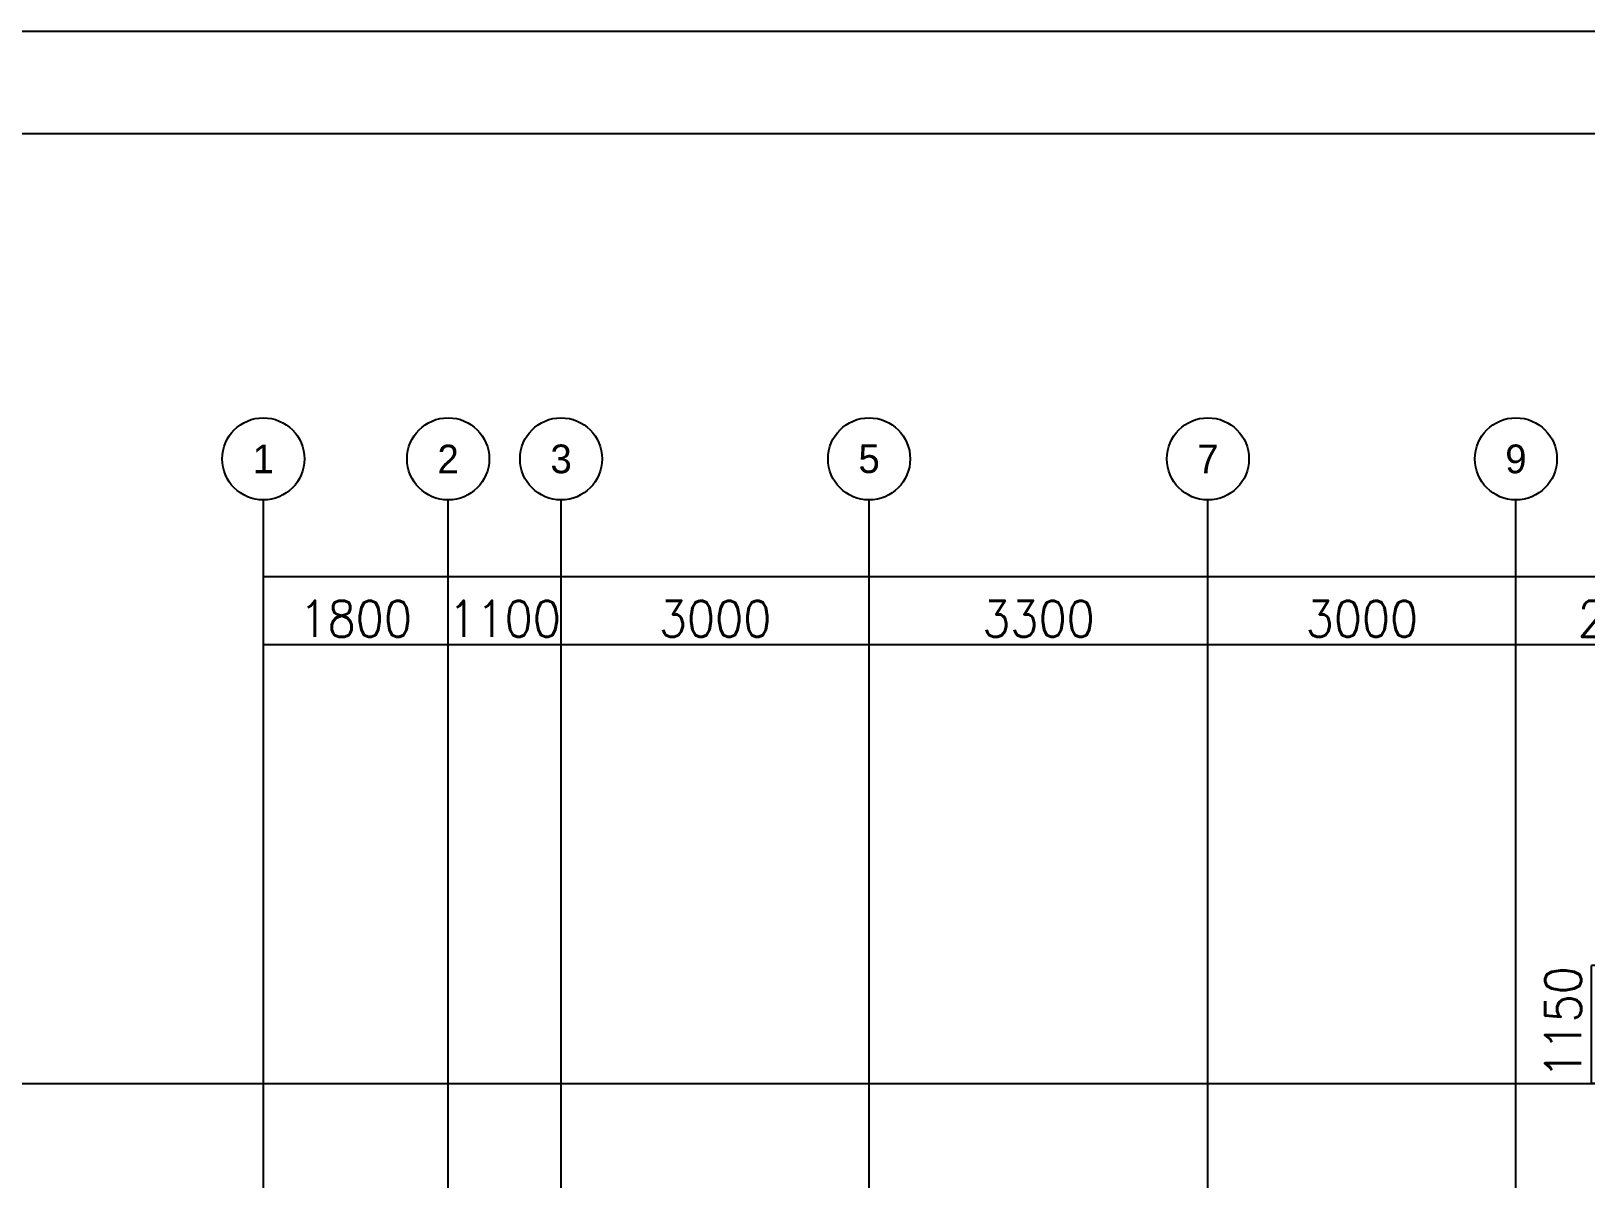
# Model space of a CAD drawing. Extents: x 628064 to 789462, y -248497 to 145317.
# Drawn here: x 667534 to 682678, y -44885 to -33706 of the extents above; entities that cross this region are included whole.
import ezdxf
from ezdxf.enums import TextEntityAlignment as Align

# ---------------------------------------------------------------- set-up
doc = ezdxf.new("R2010")
doc.units = 0
doc.header["$LTSCALE"] = 100
for name, color, linetype in [('AXIS', 3, 'Continuous'), ('dim-wall', 7, 'Continuous'), ('dote', 253, 'Continuous'), ('PUB_TITLE', 4, 'Continuous')]:
    doc.layers.add(name, color=color, linetype=linetype)
doc.styles.add('cadreader_textstyle', font='cadreader_textstyle')
doc.styles.get("Standard").update_dxf_attribs({"font": 'standard'})
doc.dimstyles.get("Standard").update_dxf_attribs({"dimtxt": 351, "dimasz": 0.18, "dimexe": 0.18, "dimexo": 0.0625, "dimgap": 0.09, "dimtad": 0, "dimtoh": 1, "dimdec": 0, "dimzin": 0, "dimdsep": 46, "dimcen": 0.09, "dimadec": 0, "dimazin": 0, "dimtfac": 1, "dimtdec": 4, "dimtofl": 0, "dimtmove": 0, "dimatfit": 3, "dimfxl": 250, "dimtolj": 1, "dimtzin": 0, "dimarcsym": 0})

# ---------------------------------------------------------------- blocks, each defined once
blk = doc.blocks.new('A1tk')
at = {"layer": 'PUB_TITLE'}
for points in [[(-602684.8960158156, -92241.990762174), (-602684.8960158156, -32841.99076217401), (-518584.8960158156, -32841.99076217401), (-518584.8960158156, -92241.990762174)], [(-600184.8960158156, -91241.99076217401), (-519584.8960158155, -91241.99076217401), (-519584.8960158155, -33841.99076217401), (-600184.8960158156, -33841.99076217401)]]:
    blk.add_lwpolyline(points, close=True, dxfattribs=at)
blk = doc.blocks.new('*D715')
at = {"layer": 'dim-wall', "color": 0, "linetype": 'ByBlock', "lineweight": -2}
for p, q in [((683281.3748655835, -42805.39222731028), (682731.4054931399, -42805.39222731028)), ((682731.5854931399, -43955.03462945809), (682731.5854931399, -42805.39222731028)), ((683281.3748655835, -43955.03462945809), (682731.4054931399, -43955.03462945809))]:
    blk.add_line(p, q, dxfattribs=at)
for points in [[(682731.5854931399, -42805.39222731028), (682731.6154656353, -42805.57222731028), (682731.5555206445, -42805.57222731028)], [(682731.5854931399, -43955.03462945809), (682731.5555206445, -43954.85462945809), (682731.6154656353, -43954.85462945809)]]:
    blk.add_solid(points, dxfattribs=at)
at = {"layer": 'dim-wall', "color": 0, "linetype": 'Continuous', "lineweight": -2, "insert": (682456.0854931398, -43361.25261041789), "char_height": 351, "width": 801.4499999999991, "attachment_point": 5, "rotation": 90}
blk.add_mtext('1150', dxfattribs=at)
blk = doc.blocks.new('*D515')
at = {"layer": 'AXIS', "color": 0, "linetype": 'ByBlock', "lineweight": -2}
for p, q in [((669796.15352975, -40350.43898878863), (669796.15352975, -39679.55842602776)), ((669796.15352975, -39679.73842602776), (671596.1535303637, -39679.73842602776)), ((671596.1535303637, -40350.43898878863), (671596.1535303637, -39679.55842602776))]:
    blk.add_line(p, q, dxfattribs=at)
for points in [[(669796.15352975, -39679.73842602776), (669796.33352975, -39679.7084535324), (669796.33352975, -39679.76839852312)], [(671596.1535303637, -39679.73842602776), (671595.9735303636, -39679.76839852312), (671595.9735303636, -39679.7084535324)]]:
    blk.add_solid(points, dxfattribs=at)
at = {"layer": 'AXIS', "color": 0, "linetype": 'Continuous', "lineweight": -2, "insert": (670696.1535300568, -39429.73842602776), "char_height": 351, "width": 807.299999999999, "attachment_point": 5}
blk.add_mtext('1800', dxfattribs=at)
blk = doc.blocks.new('*D164')
at = {"layer": 'AXIS', "color": 0, "linetype": 'ByBlock', "lineweight": -2}
for p, q in [((671596.1535303637, -40350.43898878863), (671596.1535303637, -39679.55842602776)), ((671596.1535303637, -39679.73842602776), (672696.1535305044, -39679.73842602776)), ((672696.1535305044, -40350.43898878863), (672696.1535305044, -39679.55842602776))]:
    blk.add_line(p, q, dxfattribs=at)
for points in [[(671596.1535303637, -39679.73842602776), (671596.3335303637, -39679.7084535324), (671596.3335303637, -39679.76839852312)], [(672696.1535305044, -39679.73842602776), (672695.9735305044, -39679.76839852312), (672695.9735305044, -39679.7084535324)]]:
    blk.add_solid(points, dxfattribs=at)
at = {"layer": 'AXIS', "color": 0, "linetype": 'Continuous', "lineweight": -2, "insert": (672146.153530434, -39429.73842602776), "char_height": 351, "width": 801.4499999999991, "attachment_point": 5}
blk.add_mtext('1100', dxfattribs=at)
blk = doc.blocks.new('*D591')
at = {"layer": 'AXIS', "color": 0, "linetype": 'ByBlock', "lineweight": -2}
for p, q in [((672696.1535305044, -40350.43898878863), (672696.1535305044, -39679.55842602776)), ((672696.1535305044, -39679.73842602776), (675696.1535305639, -39679.73842602776)), ((675696.1535305639, -40350.43898878863), (675696.1535305639, -39679.55842602776))]:
    blk.add_line(p, q, dxfattribs=at)
for points in [[(672696.1535305044, -39679.73842602776), (672696.3335305045, -39679.7084535324), (672696.3335305045, -39679.76839852312)], [(675696.1535305639, -39679.73842602776), (675695.9735305639, -39679.76839852312), (675695.9735305639, -39679.7084535324)]]:
    blk.add_solid(points, dxfattribs=at)
at = {"layer": 'AXIS', "color": 0, "linetype": 'Continuous', "lineweight": -2, "insert": (674196.1535305342, -39429.73842602776), "char_height": 351, "width": 912.5999999999997, "attachment_point": 5}
blk.add_mtext('3000', dxfattribs=at)
blk = doc.blocks.new('*D265')
at = {"layer": 'AXIS', "color": 0, "linetype": 'ByBlock', "lineweight": -2}
for p, q in [((675696.1535305639, -40350.43898878863), (675696.1535305639, -39679.55842602776)), ((675696.1535305639, -39679.73842602776), (678996.1535309169, -39679.73842602776)), ((678996.1535309169, -40350.43898878863), (678996.1535309169, -39679.55842602776))]:
    blk.add_line(p, q, dxfattribs=at)
for points in [[(675696.1535305639, -39679.73842602776), (675696.333530564, -39679.7084535324), (675696.333530564, -39679.76839852312)], [(678996.1535309169, -39679.73842602776), (678995.9735309168, -39679.76839852312), (678995.9735309168, -39679.7084535324)]]:
    blk.add_solid(points, dxfattribs=at)
at = {"layer": 'AXIS', "color": 0, "linetype": 'Continuous', "lineweight": -2, "insert": (677346.1535307404, -39429.73842602776), "char_height": 351, "width": 912.5999999999997, "attachment_point": 5}
blk.add_mtext('3300', dxfattribs=at)
blk = doc.blocks.new('*D589')
at = {"layer": 'AXIS', "color": 0, "linetype": 'ByBlock', "lineweight": -2}
for p, q in [((678996.1535309169, -40350.43898878863), (678996.1535309169, -39679.55842602776)), ((678996.1535309169, -39679.73842602776), (681996.1535309504, -39679.73842602776)), ((681996.1535309504, -40350.43898878863), (681996.1535309504, -39679.55842602776))]:
    blk.add_line(p, q, dxfattribs=at)
for points in [[(678996.1535309169, -39679.73842602776), (678996.333530917, -39679.7084535324), (678996.333530917, -39679.76839852312)], [(681996.1535309504, -39679.73842602776), (681995.9735309504, -39679.76839852312), (681995.9735309504, -39679.7084535324)]]:
    blk.add_solid(points, dxfattribs=at)
at = {"layer": 'AXIS', "color": 0, "linetype": 'Continuous', "lineweight": -2, "insert": (680496.1535309337, -39429.73842602776), "char_height": 351, "width": 912.5999999999997, "attachment_point": 5}
blk.add_mtext('3000', dxfattribs=at)
blk = doc.blocks.new('*D260')
at = {"layer": 'AXIS', "color": 0, "linetype": 'ByBlock', "lineweight": -2}
for p, q in [((681996.1535309504, -40350.43898878863), (681996.1535309504, -39679.55842602776)), ((681996.1535309504, -39679.73842602776), (684296.1535305989, -39679.73842602776)), ((684296.1535305989, -40350.43898878863), (684296.1535305989, -39679.55842602776))]:
    blk.add_line(p, q, dxfattribs=at)
for points in [[(681996.1535309504, -39679.73842602776), (681996.3335309505, -39679.7084535324), (681996.3335309505, -39679.76839852312)], [(684296.1535305989, -39679.73842602776), (684295.9735305988, -39679.76839852312), (684295.9735305988, -39679.7084535324)]]:
    blk.add_solid(points, dxfattribs=at)
at = {"layer": 'AXIS', "color": 0, "linetype": 'Continuous', "lineweight": -2, "insert": (683146.1535307748, -39429.73842602776), "char_height": 351, "width": 912.5999999999997, "attachment_point": 5}
blk.add_mtext('2300', dxfattribs=at)
blk = doc.blocks.new('*D245')
at = {"layer": 'AXIS', "color": 0, "linetype": 'ByBlock', "lineweight": -2}
for p, q in [((669796.15352975, -39688.92738103069), (669796.15352975, -39018.04681826982)), ((669796.15352975, -39018.22681826982), (706196.1535302888, -39018.22681826982)), ((706196.1535302888, -39688.92738103069), (706196.1535302888, -39018.04681826982))]:
    blk.add_line(p, q, dxfattribs=at)
for points in [[(669796.15352975, -39018.22681826982), (669796.33352975, -39018.19684577446), (669796.33352975, -39018.25679076518)], [(706196.1535302888, -39018.22681826982), (706195.9735302888, -39018.25679076518), (706195.9735302888, -39018.19684577446)]]:
    blk.add_solid(points, dxfattribs=at)
at = {"layer": 'AXIS', "color": 0, "linetype": 'Continuous', "lineweight": -2, "insert": (687996.1535300195, -38768.22681826982), "char_height": 351, "width": 1162.199999999998, "attachment_point": 5}
blk.add_mtext('36400', dxfattribs=at)

msp = doc.modelspace()

# ---------------------------------------------------------------- linework, layer by layer
at = {"layer": 'AXIS'}
for p, q in [((669796.15352975, -41525.30589323927), (669796.15352975, -38272.74644257379)), ((671596.1535303637, -41525.30589323927), (671596.1535303637, -38272.74644257379)), ((672696.1535305044, -41525.30589323927), (672696.1535305044, -38272.74644257379)), ((675696.1535305639, -41525.30589323927), (675696.1535305639, -38272.74644257379)), ((678996.1535309169, -41525.30589323927), (678996.1535309169, -38272.74644257379)), ((681996.1535309504, -41525.30589323927), (681996.1535309504, -38272.74644257379))]:
    msp.add_line(p, q, dxfattribs=at)
at = {"layer": 'AXIS', "linetype": 'Continuous'}
for centre in [(669796.15352975, -37872.74644257379), (671596.1535303637, -37872.74644257379), (672696.1535305044, -37872.74644257379), (675696.1535305639, -37872.74644257379), (678996.1535309169, -37872.74644257379), (681996.1535309504, -37872.74644257379)]:
    msp.add_circle(centre, 400, dxfattribs=at)
at = {"layer": 'dote', "color": 253, "linetype": 'Continuous'}
for p, q in [((669796.1583987087, -62223.01030617527), (669796.15352975, -41525.30589323927)), ((671596.1535303637, -62455.19190868322), (671596.1535303637, -41525.30589323927)), ((672696.1370363941, -52655.67072072945), (672696.1535305044, -41525.30589323927)), ((675696.1370363192, -52655.68087857216), (675696.1535305639, -41525.30589323927)), ((678996.1535309169, -61677.81723508058), (678996.1535309169, -41525.30589323927)), ((681996.1400881519, -51155.36085660458), (681996.1535309504, -41525.30589323927)), ((667393.3501339535, -43955.19190874492), (708360.5112391132, -43955.19190874492))]:
    msp.add_line(p, q, dxfattribs=at)

# ---------------------------------------------------------------- block references
msp.add_blockref('A1tk', (1260590.741645003, -864.3783710898132))

# ---------------------------------------------------------------- texts
at = {"layer": 'AXIS', "color": 7, "style": 'cadreader_textstyle'}
for s, p in [('1', (669796.15352975, -37872.74644257379)), ('2', (671596.1535303637, -37872.74644257379)), ('3', (672696.1535305044, -37872.74644257379)), ('5', (675696.1535305639, -37872.74644257379)), ('7', (678996.1535309169, -37872.74644257379)), ('9', (681996.1535309504, -37872.74644257379))]:
    msp.add_text(s, height=280, dxfattribs=at).set_placement(p, align=Align.MIDDLE)

# ---------------------------------------------------------------- dimensions: what is measured, and where the dimension line sits
at = {"layer": 'AXIS'}
for p1, p2, distance, picture, middle in [((669796.15352975, -39688.98988103069), (706196.1535302888, -39688.98988103069), 670.7630627608742, '*D245', (687996.1535300195, -38768.22681826982)), ((669796.15352975, -40350.50148878863), (671596.1535303637, -40350.50148878863), 670.7630627608669, '*D515', (670696.1535300568, -39429.73842602776))]:
    dim = msp.add_aligned_dim(p1=p1, p2=p2, distance=distance, dimstyle='Standard', dxfattribs=at)
    dim.commit()
    dim.dimension.update_dxf_attribs({"geometry": picture, "text_midpoint": middle})
for base, p1, p2, picture, middle in [((672696.1535305044, -39679.73842602776), (671596.1535303637, -40350.50148878863), (672696.1535305044, -40350.50148878863), '*D164', (672146.153530434, -39429.73842602776)), ((675696.1535305639, -39679.73842602776), (672696.1535305044, -40350.50148878863), (675696.1535305639, -40350.50148878863), '*D591', (674196.1535305342, -39429.73842602776)), ((678996.1535309169, -39679.73842602776), (675696.1535305639, -40350.50148878863), (678996.1535309169, -40350.50148878863), '*D265', (677346.1535307404, -39429.73842602776)), ((681996.1535309504, -39679.73842602776), (678996.1535309169, -40350.50148878863), (681996.1535309504, -40350.50148878863), '*D589', (680496.1535309337, -39429.73842602776)), ((684296.1535305989, -39679.73842602776), (681996.1535309504, -40350.50148878863), (684296.1535305989, -40350.50148878863), '*D260', (683146.1535307748, -39429.73842602776))]:
    dim = msp.add_linear_dim(base=base, p1=p1, p2=p2, angle=180, dimstyle='Standard', dxfattribs=at)
    dim.commit()
    dim.dimension.update_dxf_attribs({"geometry": picture, "text_midpoint": middle})
at = {"layer": 'dim-wall'}
dim = msp.add_aligned_dim(p1=(683281.4373655835, -43955.03462945809), p2=(683281.4373655835, -42805.39222731028), distance=549.8518724435708, dimstyle='Standard', dxfattribs=at)
dim.commit()
dim.dimension.update_dxf_attribs({"geometry": '*D715', "text_midpoint": (682456.0854931398, -43361.25261041789)})

doc.saveas('drawing.dxf')
